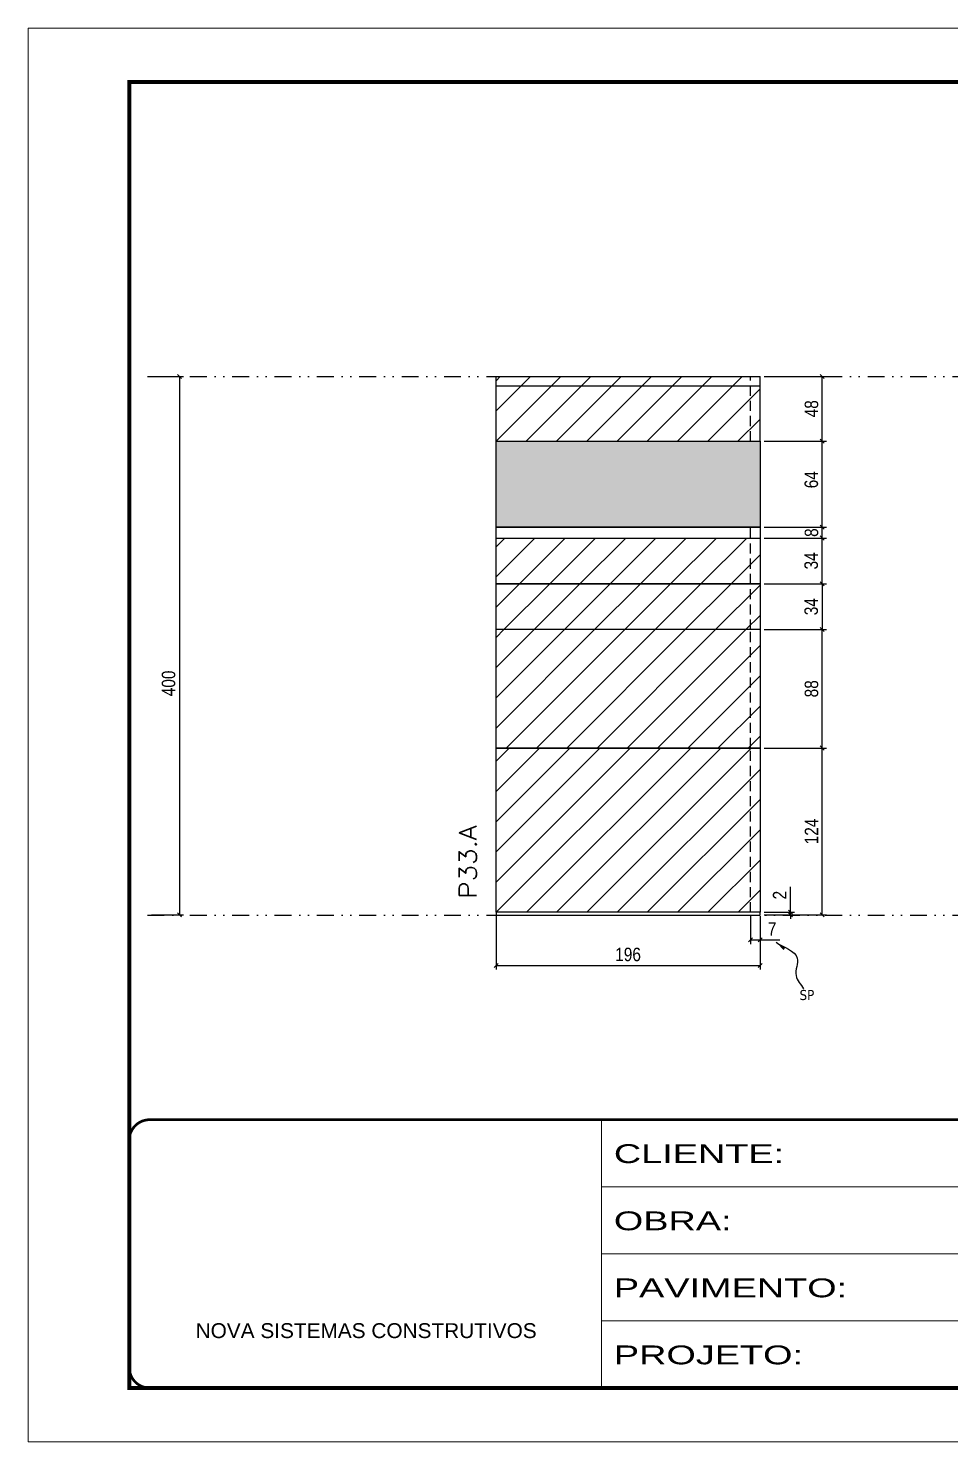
# Model space of a CAD drawing. Extents: x 28748 to 35002, y 14885 to 43501.
# Drawn here: x 33517 to 34202, y 27519 to 28569 of the extents above; entities that cross this region are included whole.
import ezdxf

# ---------------------------------------------------------------- set-up
doc = ezdxf.new("R2010")
doc.units = 0
for name, pattern in [('CONTINUO', [0]), ('DASHED', [0.75, 0.5, -0.25]), ('DIVIDE2', [0.625, 0.25, -0.125, 0, -0.125, 0, -0.125]), ('HIDDEN', [0.375, 0.25, -0.125])]:
    doc.linetypes.add(name, pattern=pattern)
for name, color, linetype in [('COTA', 241, 'Continuous'), ('Nível', 160, 'Continuous'), ('Painéis', 200, 'Continuous'), ('SARR_2.2x7', 40, 'Continuous'), ('Sarrafo de Pressão', 42, 'HIDDEN'), ('texto', 7, 'Continuous')]:
    doc.layers.add(name, color=color, linetype=linetype)
for name, color, linetype, lineweight in [('Folhas', 255, 'Continuous', 9), ('Hachura', 251, 'Continuous', 9), ('SARRAFO DE PRESSAO', 251, 'DASHED', 9), ('Texto Seção', 7, 'Continuous', 15)]:
    doc.layers.add(name, color=color, linetype=linetype, lineweight=lineweight)
doc.styles.add('ARIAL', font='arial.ttf')
doc.styles.add('COTA TECNICA', font='techl___.ttf', dxfattribs={"height": 10})
doc.styles.add('COTA TECNICA-50', font='techl___.ttf', dxfattribs={"height": 10})
doc.styles.add('REGUA-120', font='ROMANS.shx', dxfattribs={"height": 15})
doc.styles.get("Standard").update_dxf_attribs({"font": 'arial.ttf'})
doc.styles.add('Tecnologia', font='')
doc.styles.get('Tecnologia').set_extended_font_data('Forgotten Futurist')
doc.dimstyles.new('COTA PAINEL-50', dxfattribs={"dimtxt": 10, "dimasz": 3, "dimexe": 3, "dimexo": 3, "dimgap": 3, "dimtad": 1, "dimdec": 1, "dimzin": 12, "dimdsep": 46, "dimtxsty": 'COTA TECNICA-50', "dimblk1": 'OBLIQUE', "dimblk2": 'OBLIQUE', "dimsah": 1, "dimcen": 0.9, "dimclrd": 4, "dimclre": 4, "dimclrt": 240, "dimadec": 1, "dimazin": 3, "dimtfac": 1, "dimtdec": 1, "dimtmove": 0, "dimatfit": 3, "dimfxl": 1, "dimtolj": 1, "dimtzin": 12, "dimarcsym": 0})
doc.dimstyles.new('PAINEL', dxfattribs={"dimtxt": 10, "dimasz": 3, "dimexe": 3, "dimexo": 3, "dimgap": 3, "dimtad": 1, "dimdec": 1, "dimzin": 12, "dimdsep": 46, "dimtxsty": 'COTA TECNICA', "dimblk1": 'OBLIQUE', "dimblk2": 'OBLIQUE', "dimsah": 1, "dimcen": 0.9, "dimclrd": 4, "dimclre": 4, "dimclrt": 240, "dimadec": 1, "dimazin": 3, "dimtfac": 1, "dimtdec": 1, "dimtmove": 0, "dimatfit": 3, "dimfxl": 1, "dimtolj": 1, "dimtzin": 12, "dimarcsym": 0})
doc.dimstyles.get("Standard").update_dxf_attribs({"dimtxt": 0.18, "dimasz": 0.18, "dimexe": 0.18, "dimexo": 0.0625, "dimgap": 0.09, "dimtad": 0, "dimtih": 1, "dimtoh": 1, "dimdec": 4, "dimzin": 0, "dimdsep": 46, "dimtxsty": 'Standard', "dimcen": 0.09, "dimadec": 0, "dimazin": 0, "dimtfac": 1, "dimtdec": 4, "dimtofl": 0, "dimtmove": 0, "dimatfit": 3, "dimfxl": 1, "dimtolj": 1, "dimtzin": 0, "dimarcsym": 0})

# ---------------------------------------------------------------- blocks, each defined once
blk = doc.blocks.new('9999999999')
at = {"color": 30, "linetype": 'CONTINUO'}
for p, q in [((98564.6, 34230.2), (98564.6, 34429.4)), ((98564.6, 34379.6), (99584, 34379.6)), ((98564.6, 34329.8), (99488, 34329.8)), ((98564.6, 34280), (99488, 34280))]:
    blk.add_line(p, q, dxfattribs=at)
at = {"color": 30, "linetype": 'CONTINUO', "const_width": 2}
blk.add_lwpolyline([(99584, 34230.2), (99584, 34414.4, 0.414214), (99569, 34429.4), (98229, 34429.4, 0.414214), (98214, 34414.4), (98214, 34245.2, 0.414214), (98229, 34230.2), (99584, 34230.2)], format="xyb", dxfattribs=at)
at = {"layer": 'Folhas'}
blk.add_lwpolyline([(98139, 34190.2), (99624, 34190.2), (99624, 35240.2), (98139, 35240.2)], close=True, dxfattribs=at)
at = {"layer": 'Folhas', "color": 30, "const_width": 3}
blk.add_lwpolyline([(98214, 34230.2), (99584, 34230.2), (99584, 35200.2), (98214, 35200.2)], close=True, dxfattribs=at)
at = {"color": 7, "linetype": 'Continuous', "ltscale": 5, "style": 'ARIAL'}
blk.add_text('NOVA SISTEMAS CONSTRUTIVOS', height=11.059, dxfattribs=at).set_placement((98263.2, 34267.2))
at = {"layer": 'Folhas', "color": 7, "style": 'Tecnologia', "width": 1.5}
for s, p in [('CLIENTE:', (98573.7, 34397.2)), ('OBRA:', (98573.7, 34347.3)), ('PAVIMENTO:', (98573.7, 34297.5)), ('PROJETO:', (98573.7, 34247.7))]:
    blk.add_text(s, height=14, dxfattribs=at).set_placement(p)
blk = doc.blocks.new('_Oblique')
at = {"color": 0, "linetype": 'ByBlock', "lineweight": -2}
blk.add_line((-0.5, -0.5), (0.5, 0.5), dxfattribs=at)
blk = doc.blocks.new('*D1044')
at = {"layer": 'COTA', "color": 4, "linetype": 'ByBlock', "lineweight": -2, "transparency": 16777216}
for p, q in [((33608.3, 28310.6), (33632.1, 28310.6)), ((33629.1, 28310.6), (33629.1, 27910.6)), ((33608.3, 27910.6), (33632.1, 27910.6))]:
    blk.add_line(p, q, dxfattribs=at)
at = {"layer": 'Defpoints', "color": 0, "linetype": 'ByBlock', "transparency": 16777216}
for p in [(33605.3, 28310.6), (33605.3, 27910.6), (33629.1, 27910.6)]:
    blk.add_point(p, dxfattribs=at)
at = {"layer": 'COTA', "color": 4, "linetype": 'ByBlock', "lineweight": -2, "transparency": 16777216, "xscale": 3, "yscale": 3, "zscale": 3}
for p, rotation in [((33629.1, 28310.6), 90), ((33629.1, 27910.6), 270)]:
    blk.add_blockref('_Oblique', p, dxfattribs=dict(at, rotation=rotation))
at = {"layer": 'COTA', "color": 240, "linetype": 'ByBlock', "transparency": 16777216, "insert": (33621, 28082.6), "char_height": 10, "attachment_point": 5, "rotation": 90, "style": 'COTA TECNICA'}
blk.add_mtext('\\A1;400', dxfattribs=at)
blk = doc.blocks.new('*D1045')
at = {"layer": 'COTA', "color": 4, "lineweight": -2, "transparency": 16777216}
for p, q in [((33864.1, 27909.6), (33864.1, 27870.1)), ((34060.1, 27909.6), (34060.1, 27870.1)), ((33864.1, 27873.1), (34060.1, 27873.1))]:
    blk.add_line(p, q, dxfattribs=at)
at = {"layer": 'Defpoints', "color": 0, "transparency": 16777216}
for p in [(33864.1, 27912.6), (34060.1, 27912.6), (34060.1, 27873.1)]:
    blk.add_point(p, dxfattribs=at)
at = {"layer": 'COTA', "color": 4, "lineweight": -2, "transparency": 16777216, "xscale": 3, "yscale": 3, "zscale": 3, "rotation": 180}
blk.add_blockref('_Oblique', (33864.1, 27873.1), dxfattribs=at)
at = {"layer": 'COTA', "color": 4, "lineweight": -2, "transparency": 16777216, "xscale": 3, "yscale": 3, "zscale": 3}
blk.add_blockref('_Oblique', (34060.1, 27873.1), dxfattribs=at)
at = {"layer": 'COTA', "color": 240, "transparency": 16777216, "insert": (33962.1, 27881.2), "char_height": 10, "attachment_point": 5, "style": 'COTA TECNICA'}
blk.add_mtext('\\A1;196', dxfattribs=at)
blk = doc.blocks.new('*D1046')
at = {"layer": 'COTA', "color": 4, "lineweight": -2, "transparency": 16777216}
for p, q in [((34063.1, 28262.6), (34109.3, 28262.6)), ((34106.3, 28198.6), (34106.3, 28262.6)), ((34063.1, 28198.6), (34109.3, 28198.6))]:
    blk.add_line(p, q, dxfattribs=at)
at = {"layer": 'Defpoints', "color": 0, "transparency": 16777216}
for p in [(34060.1, 28262.6), (34106.3, 28262.6), (34060.1, 28198.6)]:
    blk.add_point(p, dxfattribs=at)
at = {"layer": 'COTA', "color": 4, "lineweight": -2, "transparency": 16777216, "xscale": 3, "yscale": 3, "zscale": 3}
for p, rotation in [((34106.3, 28262.6), 90), ((34106.3, 28198.6), 270)]:
    blk.add_blockref('_Oblique', p, dxfattribs=dict(at, rotation=rotation))
at = {"layer": 'COTA', "color": 240, "transparency": 16777216, "insert": (34098.2, 28233.9), "char_height": 10, "attachment_point": 5, "rotation": 90, "style": 'COTA TECNICA'}
blk.add_mtext('\\A1;64', dxfattribs=at)
blk = doc.blocks.new('*D1047')
at = {"layer": 'COTA', "color": 4, "lineweight": -2, "transparency": 16777216}
for p, q in [((34053.1, 27909.6), (34053.1, 27889)), ((34060.1, 27907.6), (34060.1, 27889)), ((34053.1, 27892), (34060.1, 27892)), ((34060.1, 27892), (34074.8, 27892))]:
    blk.add_line(p, q, dxfattribs=at)
at = {"layer": 'Defpoints', "color": 0, "transparency": 16777216}
for p in [(34053.1, 27912.6), (34060.1, 27910.6), (34060.1, 27892)]:
    blk.add_point(p, dxfattribs=at)
at = {"layer": 'COTA', "color": 4, "lineweight": -2, "transparency": 16777216, "xscale": 3, "yscale": 3, "zscale": 3, "rotation": 180}
blk.add_blockref('_Oblique', (34053.1, 27892), dxfattribs=at)
at = {"layer": 'COTA', "color": 4, "lineweight": -2, "transparency": 16777216, "xscale": 3, "yscale": 3, "zscale": 3}
blk.add_blockref('_Oblique', (34060.1, 27892), dxfattribs=at)
at = {"layer": 'COTA', "color": 240, "transparency": 16777216, "insert": (34069, 27900.1), "char_height": 10, "attachment_point": 5, "style": 'COTA TECNICA-50'}
blk.add_mtext('\\A1;7', dxfattribs=at)
blk = doc.blocks.new('*D1048')
at = {"layer": 'COTA', "color": 4, "lineweight": -2, "transparency": 16777216}
for p, q in [((34063.1, 28034.6), (34109.3, 28034.6)), ((34106.3, 27910.6), (34106.3, 28034.6)), ((34063.1, 27910.6), (34109.3, 27910.6))]:
    blk.add_line(p, q, dxfattribs=at)
at = {"layer": 'Defpoints', "color": 0, "transparency": 16777216}
for p in [(34060.1, 28034.6), (34106.3, 28034.6), (34060.1, 27910.6)]:
    blk.add_point(p, dxfattribs=at)
at = {"layer": 'COTA', "color": 4, "lineweight": -2, "transparency": 16777216, "xscale": 3, "yscale": 3, "zscale": 3}
for p, rotation in [((34106.3, 28034.6), 90), ((34106.3, 27910.6), 270)]:
    blk.add_blockref('_Oblique', p, dxfattribs=dict(at, rotation=rotation))
at = {"layer": 'COTA', "color": 240, "transparency": 16777216, "insert": (34098.3, 27972.6), "char_height": 10, "attachment_point": 5, "rotation": 90, "style": 'COTA TECNICA-50'}
blk.add_mtext('\\A1;124', dxfattribs=at)
blk = doc.blocks.new('*D1049')
at = {"layer": 'COTA', "color": 4, "lineweight": -2, "transparency": 16777216}
for p, q in [((34082.6, 27912.6), (34082.6, 27931.4)), ((34063.1, 27912.6), (34085.6, 27912.6)), ((34063.1, 27910.6), (34085.6, 27910.6)), ((34082.6, 27910.6), (34082.6, 27912.6)), ((34082.6, 27910.6), (34082.6, 27907.6))]:
    blk.add_line(p, q, dxfattribs=at)
at = {"layer": 'Defpoints', "color": 0, "transparency": 16777216}
for p in [(34060.1, 27912.6), (34060.1, 27910.6), (34082.6, 27910.6)]:
    blk.add_point(p, dxfattribs=at)
at = {"layer": 'COTA', "color": 4, "lineweight": -2, "transparency": 16777216, "xscale": 3, "yscale": 3, "zscale": 3}
for p, rotation in [((34082.6, 27912.6), 270), ((34082.6, 27910.6), 90)]:
    blk.add_blockref('_Oblique', p, dxfattribs=dict(at, rotation=rotation))
at = {"layer": 'COTA', "color": 240, "transparency": 16777216, "insert": (34074.6, 27925.3), "char_height": 10, "attachment_point": 5, "rotation": 90, "style": 'COTA TECNICA-50'}
blk.add_mtext('\\A1;2', dxfattribs=at)
blk = doc.blocks.new('*D1050')
at = {"layer": 'COTA', "color": 4, "linetype": 'ByBlock', "lineweight": -2, "transparency": 16777216}
for p, q in [((34063.1, 28122.6), (34109.3, 28122.6)), ((34106.3, 28034.6), (34106.3, 28122.6)), ((34063.1, 28034.6), (34109.3, 28034.6))]:
    blk.add_line(p, q, dxfattribs=at)
at = {"layer": 'Defpoints', "color": 0, "linetype": 'ByBlock', "transparency": 16777216}
for p in [(34060.1, 28122.6), (34106.3, 28122.6), (34060.1, 28034.6)]:
    blk.add_point(p, dxfattribs=at)
at = {"layer": 'COTA', "color": 4, "linetype": 'ByBlock', "lineweight": -2, "transparency": 16777216, "xscale": 3, "yscale": 3, "zscale": 3}
for p, rotation in [((34106.3, 28122.6), 90), ((34106.3, 28034.6), 270)]:
    blk.add_blockref('_Oblique', p, dxfattribs=dict(at, rotation=rotation))
at = {"layer": 'COTA', "color": 240, "linetype": 'ByBlock', "transparency": 16777216, "insert": (34098.3, 28078.6), "char_height": 10, "attachment_point": 5, "rotation": 90, "style": 'COTA TECNICA'}
blk.add_mtext('\\A1;88', dxfattribs=at)
blk = doc.blocks.new('*D2078')
at = {"layer": 'COTA', "color": 4, "lineweight": -2, "transparency": 16777216}
for p, q in [((34063.1, 28310.6), (34109.3, 28310.6)), ((34106.3, 28262.6), (34106.3, 28310.6)), ((34063.1, 28262.6), (34109.3, 28262.6))]:
    blk.add_line(p, q, dxfattribs=at)
at = {"layer": 'Defpoints', "color": 0, "transparency": 16777216}
for p in [(34060.1, 28310.6), (34106.3, 28310.6), (34060.1, 28262.6)]:
    blk.add_point(p, dxfattribs=at)
at = {"layer": 'COTA', "color": 4, "lineweight": -2, "transparency": 16777216, "xscale": 3, "yscale": 3, "zscale": 3}
for p, rotation in [((34106.3, 28310.6), 90), ((34106.3, 28262.6), 270)]:
    blk.add_blockref('_Oblique', p, dxfattribs=dict(at, rotation=rotation))
at = {"layer": 'COTA', "color": 240, "transparency": 16777216, "insert": (34098.3, 28286.6), "char_height": 10, "attachment_point": 5, "rotation": 90, "style": 'COTA TECNICA-50'}
blk.add_mtext('\\A1;48', dxfattribs=at)
blk = doc.blocks.new('*D2314')
at = {"layer": 'COTA', "color": 4, "lineweight": -2, "transparency": 16777216}
for p, q in [((34063.1, 28156.6), (34109.3, 28156.6)), ((34106.3, 28156.6), (34106.3, 28122.6)), ((34063.1, 28122.6), (34109.3, 28122.6))]:
    blk.add_line(p, q, dxfattribs=at)
at = {"layer": 'Defpoints', "color": 0, "transparency": 16777216}
for p in [(34060.1, 28156.6), (34060.1, 28122.6), (34106.3, 28122.6)]:
    blk.add_point(p, dxfattribs=at)
at = {"layer": 'COTA', "color": 4, "lineweight": -2, "transparency": 16777216, "xscale": 3, "yscale": 3, "zscale": 3}
for p, rotation in [((34106.3, 28156.6), 90), ((34106.3, 28122.6), 270)]:
    blk.add_blockref('_Oblique', p, dxfattribs=dict(at, rotation=rotation))
at = {"layer": 'COTA', "color": 240, "transparency": 16777216, "insert": (34098.1, 28139.6), "char_height": 10, "attachment_point": 5, "rotation": 90, "style": 'COTA TECNICA'}
blk.add_mtext('\\A1;34', dxfattribs=at)
blk = doc.blocks.new('*D2472')
at = {"layer": 'COTA', "color": 4, "lineweight": -2, "transparency": 16777216}
for p, q in [((34063.1, 28190.6), (34109.3, 28190.6)), ((34106.3, 28156.6), (34106.3, 28190.6)), ((34063.1, 28156.6), (34109.3, 28156.6))]:
    blk.add_line(p, q, dxfattribs=at)
at = {"layer": 'Defpoints', "color": 0, "transparency": 16777216}
for p in [(34060.1, 28190.6), (34106.3, 28190.6), (34060.1, 28156.6)]:
    blk.add_point(p, dxfattribs=at)
at = {"layer": 'COTA', "color": 4, "lineweight": -2, "transparency": 16777216, "xscale": 3, "yscale": 3, "zscale": 3}
for p, rotation in [((34106.3, 28190.6), 90), ((34106.3, 28156.6), 270)]:
    blk.add_blockref('_Oblique', p, dxfattribs=dict(at, rotation=rotation))
at = {"layer": 'COTA', "color": 240, "transparency": 16777216, "insert": (34098.1, 28173.6), "char_height": 10, "attachment_point": 5, "rotation": 90, "style": 'COTA TECNICA'}
blk.add_mtext('\\A1;34', dxfattribs=at)
blk = doc.blocks.new('*D2633')
at = {"layer": 'COTA', "color": 4, "lineweight": -2, "transparency": 16777216}
for p, q in [((34063.1, 28198.6), (34109.3, 28198.6)), ((34106.3, 28190.6), (34106.3, 28198.6)), ((34063.1, 28190.6), (34109.3, 28190.6))]:
    blk.add_line(p, q, dxfattribs=at)
at = {"layer": 'Defpoints', "color": 0, "transparency": 16777216}
for p in [(34060.1, 28198.6), (34106.3, 28198.6), (34060.1, 28190.6)]:
    blk.add_point(p, dxfattribs=at)
at = {"layer": 'COTA', "color": 4, "lineweight": -2, "transparency": 16777216, "xscale": 3, "yscale": 3, "zscale": 3}
for p, rotation in [((34106.3, 28198.6), 90), ((34106.3, 28190.6), 270)]:
    blk.add_blockref('_Oblique', p, dxfattribs=dict(at, rotation=rotation))
at = {"layer": 'COTA', "color": 240, "transparency": 16777216, "insert": (34098.3, 28194.6), "char_height": 10, "attachment_point": 5, "rotation": 90, "style": 'COTA TECNICA'}
blk.add_mtext('\\A1;8', dxfattribs=at)

msp = doc.modelspace()

# ---------------------------------------------------------------- hatches: boundary and pattern name
at = {"layer": 'COTA', "linetype": 'ByBlock'}
h = msp.add_hatch(dxfattribs=at)
h.set_pattern_fill('AR-CONC', color=256, scale=0.03)
h.set_pattern_definition([(50, (-97547.6735, -948.8617), (5.46554007, -0.47817257), [0.5715, -6.2865]), (355, (-97547.6735, -948.8617), (-1.05730264, 5.73170536), [0.4572, -5.02921753]), (100.4514447, (-97547.218, -948.9015), (4.40823741, 5.25353256), [0.48570026, -5.34270734]), (46.1842, (-97547.6735, -947.3377), (8.13237123, -1.26126984), [0.85725, -9.42975]), (96.6355576, (-97546.996, -947.443), (7.122124, 7.42278374), [0.7285507, -8.01406824]), (351.184151, (-97547.6735, -947.338), (7.122124, 7.42278374), [0.685799, -7.54379196]), (21, (-97546.9115, -947.7187), (4.54843174, -3.06795595), [0.5715, -6.2865]), (326, (-97546.9115, -947.7187), (1.85406085, 5.52563898), [0.4572, -5.0292]), (71.451445, (-97546.5325, -947.9743), (6.40249258, 2.45768307), [0.48570026, -5.34269813]), (37.5, (-97547.6735, -948.8617), (0.092658098, 2.536651166), [0, -4.96824, 0, -5.1054, 0, -5.04825]), (7.5, (-97547.6735, -948.8617), (2.004589875, 3.005417245), [0, -2.91084, 0, -4.85394, 0, -1.92405]), (327.5, (-97549.3728, -948.8617), (4.067717855, -0.17186232), [0, -1.905, 0, -5.9436, 0, -7.8867]), (317.5, (-97550.1348, -948.8617), (4.44387544, 0.76279473), [0, -2.4765, 0, -3.94716, 0, -5.6007])])
h.paths.add_polyline_path([(34060.11, 28198.55), (33864.11, 28198.55), (33864.11, 28262.55), (34060.11, 28262.55)])
at = {"layer": 'Hachura', "linetype": 'ByBlock'}
h = msp.add_hatch(dxfattribs=at)
h.set_pattern_fill('ANSI31', color=256, scale=5)
h.set_pattern_definition([(45, (0, 56), (-11.22532, 11.22532), [])])
h.paths.add_polyline_path([(33864.11, 28310.55), (33864.11, 28262.55), (34060.11, 28262.55), (34060.11, 28310.55)])
at = {"layer": 'Hachura'}
h = msp.add_hatch(dxfattribs=at)
h.set_pattern_fill('ANSI31', color=256, scale=5)
h.paths.add_polyline_path([(34060.11, 28190.55), (33864.11, 28190.55), (33864.11, 28156.55), (34060.11, 28156.55)])
h = msp.add_hatch(dxfattribs=at)
h.set_pattern_fill('ANSI31', color=256, scale=5)
h.paths.add_polyline_path([(34060.11, 28156.55), (33864.11, 28156.55), (33864.11, 28122.55), (34060.11, 28122.55)])
at = {"layer": 'Hachura', "linetype": 'ByBlock'}
h = msp.add_hatch(dxfattribs=at)
h.set_pattern_fill('ANSI31', color=256, scale=5)
h.paths.add_polyline_path([(34060.11, 28122.55), (33864.11, 28122.55), (33864.11, 28034.55), (34060.11, 28034.55)])
h = msp.add_hatch(dxfattribs=at)
h.set_pattern_fill('ANSI31', color=256, scale=5)
h.set_pattern_definition([(45, (-95420.628, -928.062), (-11.2253202, 11.2253202), [])])
h.paths.add_polyline_path([(34060.11, 28034.55), (33864.11, 28034.55), (33864.11, 27912.55), (34060.11, 27912.55)])

# ---------------------------------------------------------------- linework, layer by layer
at = {"layer": 'COTA', "linetype": 'ByBlock'}
msp.add_lwpolyline([(34060.11, 28198.55), (33864.11, 28198.55), (33864.11, 28262.55), (34060.11, 28262.55)], close=True, dxfattribs=at)
at = {"layer": 'Nível', "color": 4, "linetype": 'DIVIDE2', "ltscale": 50}
for p, q in [((33605.34, 28310.55), (34975.34, 28310.55)), ((33605.34, 27910.55), (34975.34, 27910.55))]:
    msp.add_line(p, q, dxfattribs=at)
at = {"layer": 'Painéis'}
for p, q in [((33864.11, 28262.55), (33864.11, 28310.55)), ((33864.11, 28310.55), (34060.11, 28310.55)), ((34060.11, 28262.55), (34060.11, 28310.55)), ((33864.11, 28262.55), (34060.11, 28262.55)), ((33864.11, 28190.55), (33864.11, 28198.55)), ((33864.11, 28198.55), (34060.11, 28198.55)), ((34060.11, 28198.55), (34060.11, 28190.55)), ((34060.11, 28156.55), (33864.11, 28156.55)), ((33864.11, 28034.55), (33864.11, 28156.55)), ((33864.11, 28156.55), (34060.11, 28156.55)), ((34060.11, 28156.55), (34060.11, 28034.55)), ((34060.11, 28122.55), (33864.11, 28122.55)), ((34060.11, 28034.55), (33864.11, 28034.55))]:
    msp.add_line(p, q, dxfattribs=at)
at = {"layer": 'Painéis', "linetype": 'ByBlock'}
for p in [(34060.11, 28156.55), (33864.11, 28156.55)]:
    msp.add_line(p, (33864.11, 28156.55), dxfattribs=at)
at = {"layer": 'Painéis'}
for points in [[(33864.11, 28190.55), (34060.11, 28190.55), (34060.11, 28156.55), (33864.11, 28156.55)], [(34060.11, 27912.55), (33864.11, 27912.55), (33864.11, 28034.55), (34060.11, 28034.55)], [(34060.11, 27912.55), (33864.11, 27912.55), (33864.11, 27910.55), (34060.11, 27910.55)]]:
    msp.add_lwpolyline(points, close=True, dxfattribs=at)
at = {"layer": 'SARR_2.2x7'}
msp.add_line((33864.11, 28303.55), (34060.11, 28303.55), dxfattribs=at)
at = {"layer": 'Sarrafo de Pressão', "ltscale": 30}
for p, q in [((34053.11, 28262.55), (34053.11, 28310.55)), ((34053.11, 28190.55), (34053.11, 28198.55)), ((34053.11, 28156.55), (34053.11, 28190.55)), ((33871.11, 28156.55), (33871.11, 28156.55)), ((34053.11, 28122.55), (34053.11, 28156.55)), ((34053.11, 28034.55), (34053.11, 28122.55)), ((34053.11, 27912.55), (34053.11, 28034.55))]:
    msp.add_line(p, q, dxfattribs=at)

# ---------------------------------------------------------------- block references
at = {"layer": 'SARRAFO DE PRESSAO', "color": 6, "linetype": 'ByBlock'}
msp.add_blockref('9999999999', (-64622.14, -6670.94), dxfattribs=at)

# ---------------------------------------------------------------- texts
at = {"layer": 'texto', "color": 0, "insert": (34094.88, 27851.06), "char_height": 7.5, "attachment_point": 5}
msp.add_mtext('{\\fTahoma|b0|i0|c0|p34;\\C4;SP}', dxfattribs=at)
at = {"layer": 'Texto Seção', "style": 'REGUA-120', "width": 1.1}
msp.add_text('P33.A', height=13, rotation=90, dxfattribs=at).set_placement((33849.64, 27922.61))

# ---------------------------------------------------------------- dimensions: what is measured, and where the dimension line sits
at = {"layer": 'COTA', "linetype": 'ByBlock'}
dim = msp.add_linear_dim(base=(33629.06, 27910.55), p1=(33605.34, 28310.55), p2=(33605.34, 27910.55), angle=90, dimstyle='PAINEL', dxfattribs=at)
dim.commit()
dim.dimension.update_dxf_attribs({"geometry": '*D1044', "text_midpoint": (33629.06, 28082.55), "dimtype": 160})
at = {"layer": 'COTA'}
for base, p1, p2, dimstyle, picture, middle in [((34106.35, 28310.55), (34060.11, 28262.55), (34060.11, 28310.55), 'COTA PAINEL-50', '*D2078', (34098.25, 28286.55)), ((34106.35, 28190.55), (34060.11, 28156.55), (34060.11, 28190.55), 'PAINEL', '*D2472', (34098.13, 28173.55)), ((34106.35, 28122.55), (34060.11, 28156.55), (34060.11, 28122.55), 'PAINEL', '*D2314', (34098.13, 28139.55)), ((34106.35, 28034.55), (34060.11, 27910.55), (34060.11, 28034.55), 'COTA PAINEL-50', '*D1048', (34098.27, 27972.55))]:
    dim = msp.add_linear_dim(base=base, p1=p1, p2=p2, angle=90, dimstyle=dimstyle, dxfattribs=at)
    dim.commit()
    dim.dimension.update_dxf_attribs({"geometry": picture, "text_midpoint": middle})
dim = msp.add_linear_dim(base=(34106.35, 28262.55), p1=(34060.11, 28198.55), p2=(34060.11, 28262.55), angle=90, dimstyle='PAINEL', override={"dimarcsym": 2}, dxfattribs=at)
dim.commit()
dim.dimension.update_dxf_attribs({"geometry": '*D1046', "text_midpoint": (34106.35, 28233.9), "dimtype": 160})
for base, p1, p2, dimstyle, picture, middle in [((34106.35, 28198.55), (34060.11, 28190.55), (34060.11, 28198.55), 'PAINEL', '*D2633', (34106.35, 28194.55)), ((34082.63, 27910.55), (34060.11, 27912.55), (34060.11, 27910.55), 'COTA PAINEL-50', '*D1049', (34082.63, 27925.3))]:
    dim = msp.add_linear_dim(base=base, p1=p1, p2=p2, angle=90, dimstyle=dimstyle, dxfattribs=at)
    dim.commit()
    dim.dimension.update_dxf_attribs({"geometry": picture, "text_midpoint": middle, "dimtype": 160})
at = {"layer": 'COTA', "linetype": 'ByBlock'}
dim = msp.add_linear_dim(base=(34106.35, 28122.55), p1=(34060.11, 28034.55), p2=(34060.11, 28122.55), angle=90, dimstyle='PAINEL', dxfattribs=at)
dim.commit()
dim.dimension.update_dxf_attribs({"geometry": '*D1050', "text_midpoint": (34098.25, 28078.55)})
at = {"layer": 'COTA'}
dim = msp.add_linear_dim(base=(34060.11, 27873.1), p1=(33864.11, 27912.55), p2=(34060.11, 27912.55), dimstyle='PAINEL', override={"dimarcsym": 2}, dxfattribs=at)
dim.commit()
dim.dimension.update_dxf_attribs({"geometry": '*D1045', "text_midpoint": (33962.11, 27881.23)})
dim = msp.add_linear_dim(base=(34060.11, 27892.04), p1=(34053.11, 27912.55), p2=(34060.11, 27910.55), dimstyle='COTA PAINEL-50', dxfattribs=at)
dim.commit()
dim.dimension.update_dxf_attribs({"geometry": '*D1047', "text_midpoint": (34068.97, 27900.11)})

# ---------------------------------------------------------------- leaders
at = {"layer": 'COTA', "path_type": 1}
msp.add_leader([(34071.94, 27890.37), (34087.72, 27878.54), (34086.8, 27865.53), (34092.35, 27855.75)], dimstyle='Standard', override={"dimasz": 8}, dxfattribs=at)

doc.saveas('drawing.dxf')
